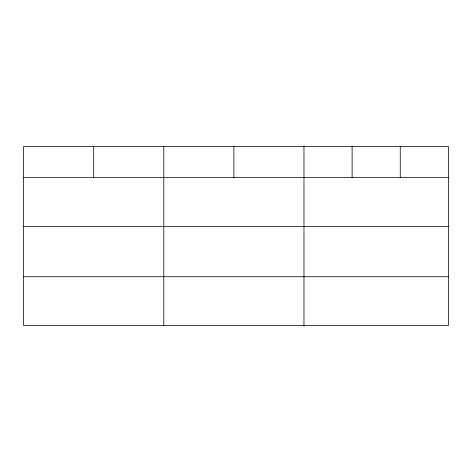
<?xml version="1.0" encoding="UTF-8"?>
<svg xmlns="http://www.w3.org/2000/svg" width="472" height="472" viewBox="0 0 472 472"><rect width="100%" height="100%" fill="white"/><g stroke="black" fill="none" stroke-linecap="round" stroke-linejoin="round"><path stroke-width="0.71" d="M448.4 226.418L448.4 146.426L23.6 146.426L23.6 325.574L448.4 325.574L448.4 226.418L23.6 226.418M23.6 177.584L448.4 177.584M23.6 276.734L448.4 276.734M400.256 146.426L400.256 177.584M352.112 146.426L352.112 177.584M303.968 146.426L303.968 325.574M233.876 146.426L233.876 177.584M163.784 146.426L163.784 325.574M93.692 146.426L93.692 177.584"/></g></svg>
